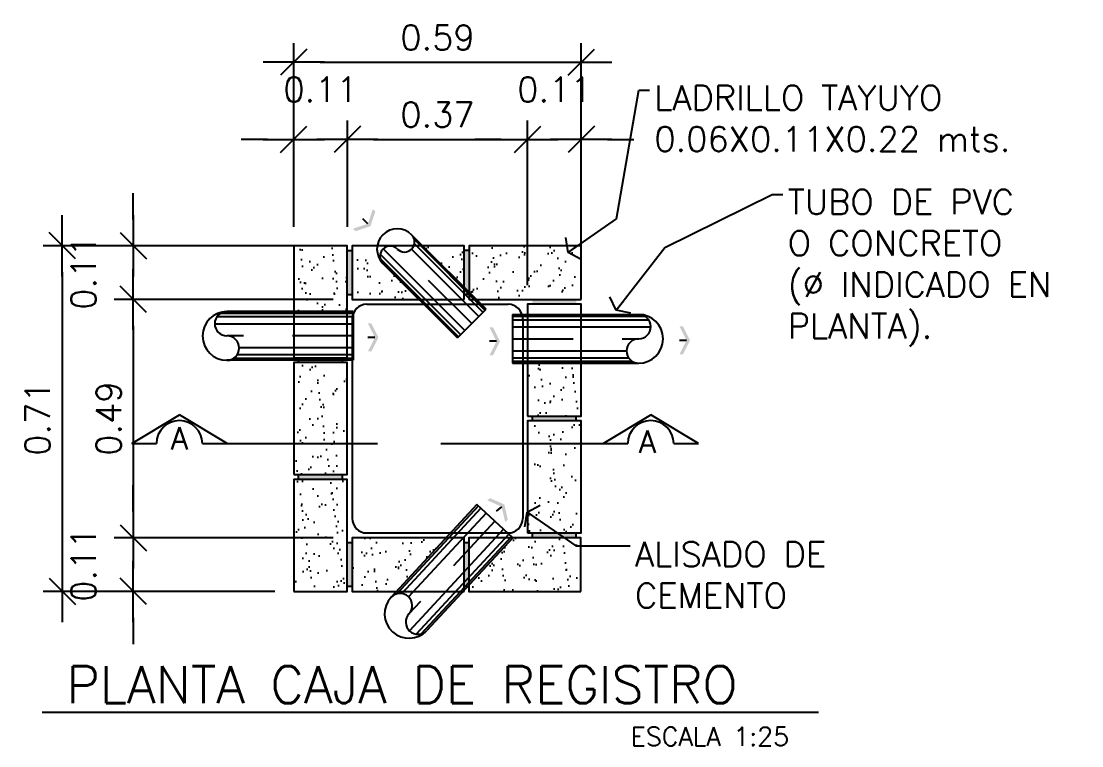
# Model space of a CAD drawing. Header units: inches. Extents: x -370 to 18, y -197 to 199.
# Drawn here: x -241.61 to -239.433, y -79.041 to -77.554 of the extents above; entities that cross this region are included whole.
import ezdxf

# ---------------------------------------------------------------- set-up
doc = ezdxf.new("R2010")
doc.units = ezdxf.units.IN
doc.header["$MEASUREMENT"] = 0
doc.header["$PDMODE"] = 34
doc.header["$PDSIZE"] = 0.2
doc.linetypes.add('CENTER2', pattern=[28.575, 19.05, -3.175, 3.175, -3.175])
doc.linetypes.add('HIDDEN2', pattern=[0.1875, 0.125, -0.0625])
doc.layers.add('DRE_DET', color=1, linetype='Continuous')
doc.styles.add('NT_10', font='romans.shx', dxfattribs={"height": 0.0203})
doc.styles.add('NT_12.5', font='romans.shx', dxfattribs={"height": 0.0254})
doc.styles.add('NT_25', font='romans.shx', dxfattribs={"height": 0.0509})
doc.dimstyles.new('DD_10 FLE', dxfattribs={"dimtxt": 0.0203, "dimasz": 0.022, "dimexe": 0.015, "dimexo": 0.015, "dimgap": 0.01, "dimtad": 1, "dimzin": 0, "dimdsep": 46, "dimtxsty": 'NT_10', "dimblk": 'FLECHA', "dimcen": 0.015, "dimdle": 0.015, "dimse1": 1, "dimse2": 1, "dimclrt": 4, "dimaunit": 1, "dimadec": 4, "dimazin": 0, "dimtfac": 1, "dimtofl": 0, "dimtmove": 2, "dimatfit": 3, "dimldrblk": 'FLECHA', "dimfxl": 1, "dimtolj": 1, "dimtzin": 0, "dimarcsym": 0})
doc.dimstyles.new('DD_25 G', dxfattribs={"dimtxt": 0.0509, "dimasz": 0.054, "dimexe": 0.039, "dimexo": 0.039, "dimgap": 0.0252, "dimtad": 1, "dimzin": 0, "dimdsep": 46, "dimtxsty": 'NT_25', "dimblk": 'COT2', "dimcen": 0.09, "dimdle": 0.039, "dimclrt": 4, "dimadec": 0, "dimazin": 0, "dimtfac": 1, "dimtofl": 0, "dimtmove": 2, "dimatfit": 3, "dimldrblk": 'COT2', "dimfxl": 1, "dimtolj": 1, "dimtzin": 0, "dimarcsym": 0})
pattern_1 = [(127.5, (-617.876227, -381.171696), (-0.0489413237, -0.0016000313), [0, -0.038608, 0, -0.04318, 0, -0.041275]), (97.5, (-617.87623, -381.171696), (-0.07168251, 0.044952328), [0, -0.020828, 0, -0.034798, 0, -0.013335]), (57.5, (-617.876227, -381.202938), (-0.0001437185, 0.079099237), [0, -0.0127, 0, -0.04572, 0, -0.05969]), (47.5, (-617.87623, -381.20294), (-0.022292932, 0.076355645), [0, -0.00635, 0, -0.029972, 0, -0.03429])]

# ---------------------------------------------------------------- blocks, each defined once
blk = doc.blocks.new('COT2')
at = {"color": 9, "linetype": 'ByBlock'}
blk.add_line((-0.5, -0.5), (0.5, 0.5), dxfattribs=at)
blk.add_line((-1.164, 0), (1.164, 0))
blk = doc.blocks.new('*D650')
at = {"layer": 'DEFPOINTS', "color": 0, "transparency": 16777216}
for p in [(-241.0506, -78.0152), (-241.5259, -78.7246), (-241.0506, -78.7246)]:
    blk.add_point(p, dxfattribs=at)
at = {"layer": 'DRE_DET', "color": 0, "lineweight": -2, "transparency": 16777216}
for p, q in [((-241.0896, -78.0152), (-241.5649, -78.0152)), ((-241.5259, -78.0692), (-241.5259, -78.6706)), ((-241.0896, -78.7246), (-241.5649, -78.7246))]:
    blk.add_line(p, q, dxfattribs=at)
at = {"layer": 'DRE_DET', "color": 0, "lineweight": -2, "transparency": 16777216, "xscale": 0.05400000000000001, "yscale": 0.05400000000000001, "zscale": 0.05400000000000001}
for p, rotation in [((-241.5259, -78.0152), 90), ((-241.5259, -78.7246), 270)]:
    blk.add_blockref('COT2', p, dxfattribs=dict(at, rotation=rotation))
at = {"layer": 'DRE_DET', "color": 4, "transparency": 16777216, "insert": (-241.5766, -78.3699), "char_height": 0.0509, "attachment_point": 5, "rotation": 90, "style": 'NT_25'}
blk.add_mtext('\\A1;0.71', dxfattribs=at)
blk = doc.blocks.new('*D651')
at = {"layer": 'DEFPOINTS', "color": 0, "transparency": 16777216}
for p in [(-240.9309, -78.6146), (-241.3799, -78.7246), (-241.0506, -78.7246)]:
    blk.add_point(p, dxfattribs=at)
at = {"layer": 'DRE_DET', "color": 0, "lineweight": -2, "transparency": 16777216}
for p, q in [((-241.3799, -78.5606), (-241.3799, -78.5066)), ((-240.9699, -78.6146), (-241.4189, -78.6146)), ((-241.0896, -78.7246), (-241.4189, -78.7246)), ((-241.3799, -78.7786), (-241.3799, -78.8326))]:
    blk.add_line(p, q, dxfattribs=at)
at = {"layer": 'DRE_DET', "color": 0, "lineweight": -2, "transparency": 16777216, "xscale": 0.05400000000000001, "yscale": 0.05400000000000001, "zscale": 0.05400000000000001}
for p, rotation in [((-241.3799, -78.6146), 270), ((-241.3799, -78.7246), 90)]:
    blk.add_blockref('COT2', p, dxfattribs=dict(at, rotation=rotation))
at = {"layer": 'DRE_DET', "color": 4, "transparency": 16777216, "insert": (-241.4822, -78.6696), "char_height": 0.0509, "attachment_point": 5, "rotation": 90, "style": 'NT_25'}
blk.add_mtext('\\A1;0.11', dxfattribs=at)
blk = doc.blocks.new('*D652')
at = {"layer": 'DEFPOINTS', "color": 0, "transparency": 16777216}
for p in [(-240.9306, -78.1252), (-241.3799, -78.6146), (-240.9309, -78.6146)]:
    blk.add_point(p, dxfattribs=at)
at = {"layer": 'DRE_DET', "color": 0, "lineweight": -2, "transparency": 16777216}
for p, q in [((-240.9696, -78.1252), (-241.4189, -78.1252)), ((-241.3799, -78.1792), (-241.3799, -78.5606)), ((-240.9699, -78.6146), (-241.4189, -78.6146))]:
    blk.add_line(p, q, dxfattribs=at)
at = {"layer": 'DRE_DET', "color": 0, "lineweight": -2, "transparency": 16777216, "xscale": 0.05400000000000001, "yscale": 0.05400000000000001, "zscale": 0.05400000000000001}
for p, rotation in [((-241.3799, -78.1252), 90), ((-241.3799, -78.6146), 270)]:
    blk.add_blockref('COT2', p, dxfattribs=dict(at, rotation=rotation))
at = {"layer": 'DRE_DET', "color": 4, "transparency": 16777216, "insert": (-241.4306, -78.3699), "char_height": 0.0509, "attachment_point": 5, "rotation": 90, "style": 'NT_25'}
blk.add_mtext('\\A1;0.49', dxfattribs=at)
blk = doc.blocks.new('*D653')
at = {"layer": 'DEFPOINTS', "color": 0, "transparency": 16777216}
for p in [(-240.9306, -78.0152), (-241.3799, -78.1252), (-240.9306, -78.1252)]:
    blk.add_point(p, dxfattribs=at)
at = {"layer": 'DRE_DET', "color": 0, "lineweight": -2, "transparency": 16777216}
for p, q in [((-241.3799, -77.9612), (-241.3799, -77.9072)), ((-240.9696, -78.0152), (-241.4189, -78.0152)), ((-240.9696, -78.1252), (-241.4189, -78.1252)), ((-241.3799, -78.1792), (-241.3799, -78.2332))]:
    blk.add_line(p, q, dxfattribs=at)
at = {"layer": 'DRE_DET', "color": 0, "lineweight": -2, "transparency": 16777216, "xscale": 0.05400000000000001, "yscale": 0.05400000000000001, "zscale": 0.05400000000000001}
for p, rotation in [((-241.3799, -78.0152), 270), ((-241.3799, -78.1252), 90)]:
    blk.add_blockref('COT2', p, dxfattribs=dict(at, rotation=rotation))
at = {"layer": 'DRE_DET', "color": 4, "transparency": 16777216, "insert": (-241.4822, -78.0702), "char_height": 0.0509, "attachment_point": 5, "rotation": 90, "style": 'NT_25'}
blk.add_mtext('\\A1;0.11', dxfattribs=at)
blk = doc.blocks.new('*D654')
at = {"layer": 'DEFPOINTS', "color": 0, "transparency": 16777216}
for p in [(-240.4606, -77.6384), (-241.0506, -78.0152), (-240.4606, -78.0152)]:
    blk.add_point(p, dxfattribs=at)
at = {"layer": 'DRE_DET', "color": 0, "lineweight": -2, "transparency": 16777216}
for p, q in [((-241.0506, -77.9762), (-241.0506, -77.5994)), ((-240.4606, -77.9762), (-240.4606, -77.5994)), ((-240.9966, -77.6384), (-240.5146, -77.6384))]:
    blk.add_line(p, q, dxfattribs=at)
at = {"layer": 'DRE_DET', "color": 0, "lineweight": -2, "transparency": 16777216, "xscale": 0.05400000000000001, "yscale": 0.05400000000000001, "zscale": 0.05400000000000001, "rotation": 180}
blk.add_blockref('COT2', (-241.0506, -77.6384), dxfattribs=at)
at = {"layer": 'DRE_DET', "color": 0, "lineweight": -2, "transparency": 16777216, "xscale": 0.05400000000000001, "yscale": 0.05400000000000001, "zscale": 0.05400000000000001}
blk.add_blockref('COT2', (-240.4606, -77.6384), dxfattribs=at)
at = {"layer": 'DRE_DET', "color": 4, "transparency": 16777216, "insert": (-240.7556, -77.5877), "char_height": 0.0509, "attachment_point": 5, "style": 'NT_25'}
blk.add_mtext('\\A1;0.59', dxfattribs=at)
blk = doc.blocks.new('*D655')
at = {"layer": 'DEFPOINTS', "color": 0, "transparency": 16777216}
for p in [(-240.4606, -77.7968), (-240.5706, -78.1349), (-240.4606, -78.1349)]:
    blk.add_point(p, dxfattribs=at)
at = {"layer": 'DRE_DET', "color": 0, "lineweight": -2, "transparency": 16777216}
for p, q in [((-240.5706, -78.0959), (-240.5706, -77.7578)), ((-240.4606, -78.0959), (-240.4606, -77.7578)), ((-240.6246, -77.7968), (-240.6786, -77.7968)), ((-240.4066, -77.7968), (-240.3526, -77.7968))]:
    blk.add_line(p, q, dxfattribs=at)
at = {"layer": 'DRE_DET', "color": 0, "lineweight": -2, "transparency": 16777216, "xscale": 0.05400000000000001, "yscale": 0.05400000000000001, "zscale": 0.05400000000000001}
blk.add_blockref('COT2', (-240.5706, -77.7968), dxfattribs=at)
at = {"layer": 'DRE_DET', "color": 0, "lineweight": -2, "transparency": 16777216, "xscale": 0.05400000000000001, "yscale": 0.05400000000000001, "zscale": 0.05400000000000001, "rotation": 180}
blk.add_blockref('COT2', (-240.4606, -77.7968), dxfattribs=at)
at = {"layer": 'DRE_DET', "color": 4, "transparency": 16777216, "insert": (-240.5156, -77.6945), "char_height": 0.0509, "attachment_point": 5, "style": 'NT_25'}
blk.add_mtext('\\A1;0.11', dxfattribs=at)
blk = doc.blocks.new('*D656')
at = {"layer": 'DEFPOINTS', "color": 0, "transparency": 16777216}
for p in [(-240.5706, -77.7968), (-240.9406, -78.0152), (-240.5706, -78.1349)]:
    blk.add_point(p, dxfattribs=at)
at = {"layer": 'DRE_DET', "color": 0, "lineweight": -2, "transparency": 16777216}
for p, q in [((-240.9406, -77.9762), (-240.9406, -77.7578)), ((-240.5706, -78.0959), (-240.5706, -77.7578)), ((-240.8866, -77.7968), (-240.6246, -77.7968))]:
    blk.add_line(p, q, dxfattribs=at)
at = {"layer": 'DRE_DET', "color": 0, "lineweight": -2, "transparency": 16777216, "xscale": 0.05400000000000001, "yscale": 0.05400000000000001, "zscale": 0.05400000000000001, "rotation": 180}
blk.add_blockref('COT2', (-240.9406, -77.7968), dxfattribs=at)
at = {"layer": 'DRE_DET', "color": 0, "lineweight": -2, "transparency": 16777216, "xscale": 0.05400000000000001, "yscale": 0.05400000000000001, "zscale": 0.05400000000000001}
blk.add_blockref('COT2', (-240.5706, -77.7968), dxfattribs=at)
at = {"layer": 'DRE_DET', "color": 4, "transparency": 16777216, "insert": (-240.7556, -77.7461), "char_height": 0.0509, "attachment_point": 5, "style": 'NT_25'}
blk.add_mtext('\\A1;0.37', dxfattribs=at)
blk = doc.blocks.new('*D657')
at = {"layer": 'DEFPOINTS', "color": 0, "transparency": 16777216}
for p in [(-240.9406, -77.7968), (-241.0506, -78.0152), (-240.9406, -78.0152)]:
    blk.add_point(p, dxfattribs=at)
at = {"layer": 'DRE_DET', "color": 0, "lineweight": -2, "transparency": 16777216}
for p, q in [((-241.0506, -77.9762), (-241.0506, -77.7578)), ((-240.9406, -77.9762), (-240.9406, -77.7578)), ((-241.1046, -77.7968), (-241.1586, -77.7968)), ((-240.8866, -77.7968), (-240.8326, -77.7968))]:
    blk.add_line(p, q, dxfattribs=at)
at = {"layer": 'DRE_DET', "color": 0, "lineweight": -2, "transparency": 16777216, "xscale": 0.05400000000000001, "yscale": 0.05400000000000001, "zscale": 0.05400000000000001}
blk.add_blockref('COT2', (-241.0506, -77.7968), dxfattribs=at)
at = {"layer": 'DRE_DET', "color": 0, "lineweight": -2, "transparency": 16777216, "xscale": 0.05400000000000001, "yscale": 0.05400000000000001, "zscale": 0.05400000000000001, "rotation": 180}
blk.add_blockref('COT2', (-240.9406, -77.7968), dxfattribs=at)
at = {"layer": 'DRE_DET', "color": 4, "transparency": 16777216, "insert": (-240.9956, -77.6945), "char_height": 0.0509, "attachment_point": 5, "style": 'NT_25'}
blk.add_mtext('\\A1;0.11', dxfattribs=at)
blk = doc.blocks.new('FLECHA')
at = {"color": 9, "linetype": 'ByBlock'}
for p, q in [((-0.619, 1.239), (0, 0)), ((0, 0), (-0.619, -1.239))]:
    blk.add_line(p, q, dxfattribs=at)
blk.add_line((0, 0), (-1.164, 0))
blk = doc.blocks.new('FP 10')
at = {"color": 0}
blk.add_line((0, 0.0144), (0, 0), dxfattribs=at)
for points in [[(-0.0288, 0), (0, 0.0144), (-0.0288, 0.0072), (0, 0.0216)], [(0.0288, 0), (0, 0.0144), (0.0288, 0.0072), (0, 0.0216)]]:
    blk.add_solid(points, dxfattribs=at)

msp = doc.modelspace()

# ---------------------------------------------------------------- hatches: boundary and pattern name
at = {"layer": 'DRE_DET', "linetype": 'CENTER2'}
h = msp.add_hatch(dxfattribs=at)
h.set_pattern_fill('AR-SAND', color=8, scale=0.001, angle=90, style=0)
h.set_pattern_definition(pattern_1)
h.paths.add_polyline_path([(-240.94062, -78.15015), (-240.94062, -78.01518), (-241.05062, -78.01518), (-241.05062, -78.15015)])
h = msp.add_hatch(dxfattribs=at)
h.set_pattern_fill('AR-SAND', color=8, scale=0.001, angle=90, style=0)
h.set_pattern_definition(pattern_1)
h.paths.add_polyline_path([(-240.93062, -78.01518), (-240.93062, -78.12518), (-240.92182, -78.12518), (-240.85741, -78.06152)])
h = msp.add_hatch(dxfattribs=at)
h.set_pattern_fill('AR-SAND', color=8, scale=0.001, angle=90, style=0)
h.set_pattern_definition(pattern_1)
h.paths.add_polyline_path([(-240.85741, -78.06152), (-240.92182, -78.12518), (-240.79375, -78.12518)])
h.paths.add_polyline_path([(-240.70062, -78.10045), (-240.70062, -78.01518), (-240.7859, -78.01518)])
h = msp.add_hatch(dxfattribs=at)
h.set_pattern_fill('AR-SAND', color=8, scale=0.001, angle=90, style=0)
h.set_pattern_definition(pattern_1)
h.paths.add_polyline_path([(-240.46062, -78.12518), (-240.46062, -78.01518), (-240.69062, -78.01518), (-240.69062, -78.11045), (-240.6759, -78.12518)])
h = msp.add_hatch(color=256, dxfattribs=at)
h.paths.add_polyline_path([(-240.69062, -78.02517), (-240.70062, -78.02517), (-240.70062, -78.11518), (-240.69062, -78.11518)])
h.paths.add_polyline_path([(-240.93062, -78.02517), (-240.94062, -78.02517), (-240.94062, -78.11518), (-240.93062, -78.11518)])
h = msp.add_hatch(color=256, dxfattribs=at)
h.paths.add_polyline_path([(-240.47062, -78.12638), (-240.56062, -78.12638), (-240.56062, -78.13015), (-240.47062, -78.13015)])
h.paths.add_polyline_path([(-240.47062, -78.12518), (-240.56062, -78.12518), (-240.56062, -78.12638), (-240.47062, -78.12638)])
h.paths.add_polyline_path([(-240.47062, -78.13015), (-240.56062, -78.13015), (-240.56062, -78.13489), (-240.47062, -78.13489)])
h = msp.add_hatch(dxfattribs=at)
h.set_pattern_fill('AR-SAND', color=8, scale=0.001, angle=90, style=0)
h.set_pattern_definition(pattern_1)
h.paths.add_polyline_path([(-240.46062, -78.36489), (-240.46062, -78.25614), (-240.57062, -78.25614), (-240.57062, -78.36489)])
h.paths.add_polyline_path([(-240.46062, -78.37461), (-240.57062, -78.37461), (-240.57062, -78.60461), (-240.46062, -78.60461)])
h.paths.add_polyline_path([(-240.46119, -78.72461), (-240.46119, -78.61461), (-240.60127, -78.61461), (-240.69119, -78.71163), (-240.69119, -78.72461)])
h.paths.add_polyline_path([(-240.93091, -78.61461), (-240.93091, -78.72461), (-240.83956, -78.72461), (-240.73761, -78.61461)])
h.paths.add_polyline_path([(-241.05062, -78.72461), (-240.94062, -78.72461), (-240.94062, -78.49461), (-241.05062, -78.49461)])
h.paths.add_polyline_path([(-241.05062, -78.48489), (-240.94062, -78.48489), (-240.94062, -78.25489), (-241.05062, -78.25489)])
h = msp.add_hatch(color=256, dxfattribs=at)
h.paths.add_polyline_path([(-240.95062, -78.24638), (-241.04062, -78.24638), (-241.04062, -78.25015), (-240.95062, -78.25015)])
h.paths.add_polyline_path([(-240.95062, -78.24518), (-241.04062, -78.24518), (-241.04062, -78.24638), (-240.95062, -78.24638)])
h.paths.add_polyline_path([(-240.95062, -78.25015), (-241.04062, -78.25015), (-241.04062, -78.25489), (-240.95062, -78.25489)])
h = msp.add_hatch(color=256, dxfattribs=at)
h.paths.add_polyline_path([(-240.47062, -78.36609), (-240.56062, -78.36609), (-240.56062, -78.36987), (-240.47062, -78.36987)])
h.paths.add_polyline_path([(-240.47062, -78.36489), (-240.56062, -78.36489), (-240.56062, -78.36609), (-240.47062, -78.36609)])
h.paths.add_polyline_path([(-240.47062, -78.36987), (-240.56062, -78.36987), (-240.56062, -78.37461), (-240.47062, -78.37461)])
h = msp.add_hatch(color=256, dxfattribs=at)
h.paths.add_polyline_path([(-240.95062, -78.48609), (-241.04062, -78.48609), (-241.04062, -78.48987), (-240.95062, -78.48987)])
h.paths.add_polyline_path([(-240.95062, -78.48489), (-241.04062, -78.48489), (-241.04062, -78.48609), (-240.95062, -78.48609)])
h.paths.add_polyline_path([(-240.95062, -78.48987), (-241.04062, -78.48987), (-241.04062, -78.49461), (-240.95062, -78.49461)])
h = msp.add_hatch(color=256, dxfattribs=at)
h.paths.add_polyline_path([(-240.47062, -78.60581), (-240.56062, -78.60581), (-240.56062, -78.60958), (-240.47062, -78.60958)])
h.paths.add_polyline_path([(-240.47062, -78.60461), (-240.56062, -78.60461), (-240.56062, -78.60581), (-240.47062, -78.60581)])
h.paths.add_polyline_path([(-240.47062, -78.60958), (-240.56062, -78.60958), (-240.56062, -78.61432), (-240.47062, -78.61432)])
for points in [[(-240.94062, -78.71461), (-240.93091, -78.71461), (-240.93091, -78.6246), (-240.94062, -78.6246)], [(-240.69119, -78.6246), (-240.70091, -78.6246), (-240.70091, -78.71461), (-240.69119, -78.71461)]]:
    msp.add_hatch(color=256, dxfattribs=at).paths.add_polyline_path(points)

# ---------------------------------------------------------------- linework, layer by layer
at = {"layer": 'DRE_DET', "color": 1, "linetype": 'ByBlock'}
for p, q in [((-240.65588, -78.1452), (-240.80864, -77.99243)), ((-240.7148, -78.20412), (-240.86757, -78.05136)), ((-240.7148, -78.20412), (-240.65588, -78.1452)), ((-240.9285, -78.15015), (-241.18776, -78.15015)), ((-240.9285, -78.15015), (-240.9285, -78.25015)), ((-240.60181, -78.15614), (-240.60181, -78.25614)), ((-240.60181, -78.15614), (-240.34255, -78.15614)), ((-240.9285, -78.25015), (-241.18776, -78.25015)), ((-240.60181, -78.25614), (-240.34255, -78.25614)), ((-240.6745, -78.54651), (-240.85073, -78.73666)), ((-240.60116, -78.61449), (-240.6745, -78.54651)), ((-240.60116, -78.61449), (-240.77739, -78.80463))]:
    msp.add_line(p, q, dxfattribs=at)
at = {"layer": 'DRE_DET', "color": 8, "linetype": 'Continuous'}
for p, q in [((-240.6581, -78.14742), (-240.80308, -78.00244)), ((-240.6624, -78.15172), (-240.80293, -78.01119)), ((-240.70828, -78.1976), (-240.87328, -78.0326)), ((-240.69969, -78.18901), (-240.86718, -78.02151)), ((-240.671, -78.16031), (-240.80903, -78.02227)), ((-240.71258, -78.2019), (-240.87313, -78.04135)), ((-240.9285, -78.16123), (-241.20852, -78.16123)), ((-240.9285, -78.15393), (-241.20096, -78.15393)), ((-240.60181, -78.15991), (-240.32935, -78.15991)), ((-240.60181, -78.16721), (-240.32179, -78.16721)), ((-240.9285, -78.17581), (-241.21275, -78.17581)), ((-240.60181, -78.18179), (-240.31756, -78.18179)), ((-240.9285, -78.2245), (-241.16276, -78.2245)), ((-240.60181, -78.23048), (-240.36755, -78.23048)), ((-240.9285, -78.24638), (-241.17455, -78.24638)), ((-240.9285, -78.23908), (-241.16699, -78.23908)), ((-240.60181, -78.24506), (-240.36332, -78.24506)), ((-240.60181, -78.25236), (-240.35576, -78.25236)), ((-240.67173, -78.54908), (-240.83898, -78.72953)), ((-240.66638, -78.55404), (-240.8285, -78.72896)), ((-240.65569, -78.56395), (-240.81493, -78.73576)), ((-240.61997, -78.59705), (-240.81319, -78.80552)), ((-240.60928, -78.60696), (-240.79962, -78.81233)), ((-240.60393, -78.61192), (-240.78913, -78.81175))]:
    msp.add_line(p, q, dxfattribs=at)
at = {"layer": 'DRE_DET', "linetype": 'ByBlock'}
for p, q in [((-240.94091, -78.02517), (-240.93091, -78.02517)), ((-240.69034, -78.02517), (-240.70034, -78.02517)), ((-240.94091, -78.11518), (-240.93091, -78.11518)), ((-240.69034, -78.11518), (-240.70034, -78.11518)), ((-241.04062, -78.25518), (-241.04062, -78.24518)), ((-241.04062, -78.25546), (-241.04062, -78.24546)), ((-240.95062, -78.25518), (-240.95062, -78.24518)), ((-240.95062, -78.25546), (-240.95062, -78.24546)), ((-240.56062, -78.37489), (-240.56062, -78.36489)), ((-240.56062, -78.37518), (-240.56062, -78.36518)), ((-240.47062, -78.37489), (-240.47062, -78.36489)), ((-240.47062, -78.37518), (-240.47062, -78.36518)), ((-241.04062, -78.49489), (-241.04062, -78.48489)), ((-241.04062, -78.49518), (-241.04062, -78.48518)), ((-240.95062, -78.49489), (-240.95062, -78.48489)), ((-240.95062, -78.49518), (-240.95062, -78.48518)), ((-240.56062, -78.61461), (-240.56062, -78.60461)), ((-240.56062, -78.61489), (-240.56062, -78.60489)), ((-240.47062, -78.61461), (-240.47062, -78.60461)), ((-240.47062, -78.61489), (-240.47062, -78.60489)), ((-240.93062, -78.6246), (-240.94062, -78.6246)), ((-240.69091, -78.6246), (-240.70091, -78.6246)), ((-240.93062, -78.71461), (-240.94062, -78.71461)), ((-240.69091, -78.71461), (-240.70091, -78.71461))]:
    msp.add_line(p, q, dxfattribs=at)
at = {"layer": 'DRE_DET', "color": 8, "linetype": 'HIDDEN2'}
for p, q in [((-240.68534, -78.17466), (-240.83811, -78.02189)), ((-240.9285, -78.20015), (-241.18776, -78.20015)), ((-240.60181, -78.20614), (-240.34255, -78.20614)), ((-240.63783, -78.5805), (-240.81406, -78.77064))]:
    msp.add_line(p, q, dxfattribs=at)
at = {"layer": 'DRE_DET', "color": 3, "linetype": 'ByBlock'}
for p, q in [((-240.90062, -78.13518), (-240.61062, -78.13518)), ((-240.90062, -78.60461), (-240.61062, -78.60461))]:
    msp.add_line(p, q, dxfattribs=at)
at = {"layer": 'DRE_DET', "color": 3, "linetype": 'CENTER2'}
for p, q in [((-240.93062, -78.16518), (-240.93062, -78.57461)), ((-240.58062, -78.16518), (-240.58062, -78.57461))]:
    msp.add_line(p, q, dxfattribs=at)
at = {"layer": 'DRE_DET', "color": 2, "linetype": 'ByBlock'}
for p, q in [((-241.38318, -78.42115), (-241.28532, -78.36189)), ((-241.18745, -78.42115), (-241.28532, -78.36189)), ((-240.41562, -78.42115), (-240.31776, -78.36189)), ((-240.21989, -78.42115), (-240.31776, -78.36189)), ((-241.38318, -78.42115), (-241.33243, -78.42115)), ((-241.2382, -78.42115), (-241.18745, -78.42115)), ((-240.41562, -78.42115), (-240.36487, -78.42115)), ((-240.27065, -78.42115), (-240.21989, -78.42115))]:
    msp.add_line(p, q, dxfattribs=at)
at = {"layer": 'DRE_DET', "color": 4, "linetype": 'CENTER2'}
for p, q in [((-241.18745, -78.42115), (-240.87859, -78.42115)), ((-240.74865, -78.42115), (-240.41562, -78.42115))]:
    msp.add_line(p, q, dxfattribs=at)
at = {"layer": 'DRE_DET', "color": 1, "linetype": 'Continuous'}
msp.add_line((-241.56694, -78.97246), (-239.98186, -78.97246), dxfattribs=at)
at = {"layer": 'DRE_DET'}
msp.add_line((-240.35235, -78.97246), (-239.97375, -78.97246), dxfattribs=at)
at = {"layer": 'DRE_DET', "color": 4, "linetype": 'ByBlock'}
for points in [[(-241.05062, -78.24518), (-240.94062, -78.24518), (-240.94062, -78.01518), (-241.05062, -78.01518)], [(-240.70062, -78.12518), (-240.70062, -78.01518), (-240.93062, -78.01518), (-240.93062, -78.12518)], [(-240.46062, -78.12518), (-240.46062, -78.01518), (-240.69062, -78.01518), (-240.69062, -78.12518)], [(-240.57062, -78.36489), (-240.46062, -78.36489), (-240.46062, -78.13489), (-240.57062, -78.13489)], [(-241.05062, -78.48489), (-240.94062, -78.48489), (-240.94062, -78.25489), (-241.05062, -78.25489)], [(-240.57062, -78.60461), (-240.46062, -78.60461), (-240.46062, -78.37461), (-240.57062, -78.37461)], [(-241.05062, -78.72461), (-240.94062, -78.72461), (-240.94062, -78.49461), (-241.05062, -78.49461)], [(-240.70091, -78.72461), (-240.70091, -78.61461), (-240.93091, -78.61461), (-240.93091, -78.72461)], [(-240.46119, -78.72461), (-240.46119, -78.61461), (-240.69119, -78.61461), (-240.69119, -78.72461)]]:
    msp.add_lwpolyline(points, close=True, dxfattribs=at)
at = {"layer": 'DRE_DET', "color": 1, "linetype": 'ByBlock'}
for centre, radius, start, end in [((-240.83811, -78.02189), 0.04167, 44.99978, 224.99978), ((-240.82338, -78.00716), 0.02083, 224.99978, 44.99978), ((-240.85284, -78.03662), 0.02083, 44.99978, 224.99978), ((-241.18776, -78.20015), 0.05, 90, 270), ((-241.18776, -78.17515), 0.025, 90, 270), ((-240.34255, -78.18114), 0.025, 270, 90), ((-240.34255, -78.20614), 0.05, 270, 90), ((-241.18776, -78.22515), 0.025, 270, 90), ((-240.34255, -78.23114), 0.025, 90, 270), ((-240.81406, -78.77064), 0.05, 137.17543, 317.17543), ((-240.83239, -78.75365), 0.025, 317.17543, 137.17543), ((-240.79572, -78.78764), 0.025, 137.17543, 317.17543)]:
    msp.add_arc(centre, radius, start, end, dxfattribs=at)
at = {"layer": 'DRE_DET', "color": 3, "linetype": 'ByBlock'}
for centre, start, end in [((-240.90062, -78.16518), 90, 180), ((-240.61062, -78.16518), 0, 90), ((-240.90062, -78.57461), 180, 270), ((-240.61062, -78.57461), 270, 360)]:
    msp.add_arc(centre, 0.03, start, end, dxfattribs=at)
at = {"layer": 'DRE_DET', "color": 2, "linetype": 'ByBlock'}
for centre in [(-241.28532, -78.42115), (-240.31776, -78.42115)]:
    msp.add_arc(centre, 0.04711, 0, 180, dxfattribs=at)

# ---------------------------------------------------------------- block references
at = {"layer": 'DRE_DET', "color": 1, "linetype": 'Continuous'}
for p, rotation in [((-240.9086, -77.95995), 224.9997772421025), ((-240.89836, -78.20326), 270.0000000000228), ((-240.64875, -78.21129), 270.0000000000228), ((-240.25886, -78.20932), 270.0000000000228)]:
    msp.add_blockref('FP 10', p, dxfattribs=dict(at, rotation=rotation))
at = {"layer": 'DRE_DET', "color": 1, "linetype": 'Continuous', "xscale": -1, "rotation": 309.54248563663}
msp.add_blockref('FP 10', (-240.63505, -78.55983), dxfattribs=at)

# ---------------------------------------------------------------- texts
at = {"layer": 'DRE_DET', "color": 4, "linetype": 'Continuous', "style": 'NT_10'}
for p in [(-241.30282, -78.43313), (-240.34218, -78.44004)]:
    msp.add_text('A', height=0.04567, dxfattribs=at).set_placement(p)
at = {"layer": 'DRE_DET', "color": 6, "linetype": 'Continuous', "style": 'NT_25'}
msp.add_text('PLANTA CAJA DE REGISTRO', height=0.07635, dxfattribs=at).set_placement((-241.51723, -78.95404))
at = {"layer": 'DRE_DET', "color": 2, "linetype": 'Continuous', "style": 'NT_12.5'}
msp.add_text('ESCALA 1:25', height=0.0381, dxfattribs=at).set_placement((-240.35887, -79.04139))
at = {"layer": 'DRE_DET', "color": 1, "linetype": 'Continuous', "char_height": 0.0509, "attachment_point": 1, "style": 'NT_25'}
for s, insert in [('LADRILLO TAYUYO\\P0.06X0.11X0.22 mts.', (-240.31044, -77.68594)), ('TUBO DE PVC\\PO CONCRETO\\P(%%C INDICADO EN\\PPLANTA).', (-240.03664, -77.89973)), ('ALISADO DE\\PCEMENTO', (-240.35026, -78.62283))]:
    msp.add_mtext(s, dxfattribs=dict(at, insert=insert))

# ---------------------------------------------------------------- dimensions: what is measured, and where the dimension line sits
at = {"layer": 'DRE_DET', "color": 1}
for base, p1, p2, picture, middle in [((-240.46062, -77.63839), (-241.05062, -78.01518), (-240.46062, -78.01518), '*D654', (-240.75562, -77.58774)), ((-240.94062, -77.79679), (-241.05062, -78.01518), (-240.94062, -78.01518), '*D657', (-240.99562, -77.69454)), ((-240.46062, -77.79679), (-240.57062, -78.13489), (-240.46062, -78.13489), '*D655', (-240.51562, -77.69454)), ((-240.57062, -77.79679), (-240.94062, -78.01518), (-240.57062, -78.13489), '*D656', (-240.75562, -77.74614))]:
    dim = msp.add_linear_dim(base=base, p1=p1, p2=p2, dimstyle='DD_25 G', dxfattribs=at)
    dim.commit()
    dim.dimension.update_dxf_attribs({"geometry": picture, "text_midpoint": middle})
for base, p1, p2, picture, middle in [((-241.37991, -78.12518), (-240.93062, -78.01518), (-240.93062, -78.12518), '*D653', (-241.48216, -78.07018)), ((-241.52595, -78.72461), (-241.05062, -78.01518), (-241.05062, -78.72461), '*D650', (-241.5766, -78.36989)), ((-241.37991, -78.61461), (-240.93062, -78.12518), (-240.93091, -78.61461), '*D652', (-241.43056, -78.36989)), ((-241.37991, -78.72461), (-240.93091, -78.61461), (-241.05062, -78.72461), '*D651', (-241.48216, -78.66961))]:
    dim = msp.add_linear_dim(base=base, p1=p1, p2=p2, angle=90, dimstyle='DD_25 G', dxfattribs=at)
    dim.commit()
    dim.dimension.update_dxf_attribs({"geometry": picture, "text_midpoint": middle})

# ---------------------------------------------------------------- leaders
at = {"layer": 'DRE_DET', "linetype": 'Continuous', "annotation_type": 0, "has_hookline": 1, "hookline_direction": 0}
for points, text_width in [([(-240.48763, -78.02871), (-240.38786, -77.95988), (-240.34244, -77.69609), (-240.32044, -77.69609)], 0.80713), ([(-240.38887, -78.1474), (-240.2891, -78.01905), (-240.06864, -77.90988), (-240.04664, -77.90988)], 0.60353)]:
    msp.add_leader(points, dimstyle='DD_10 FLE', override={"dimgap": 0.01, "dimtad": 0}, dxfattribs=dict(at, text_width=text_width))
at = {"layer": 'DRE_DET', "linetype": 'Continuous'}
msp.add_leader([(-240.57168, -78.56213), (-240.47191, -78.63097), (-240.36026, -78.63097)], dimstyle='DD_10 FLE', override={"dimgap": 0.01, "dimtad": 0}, dxfattribs=at)

doc.saveas('drawing.dxf')
